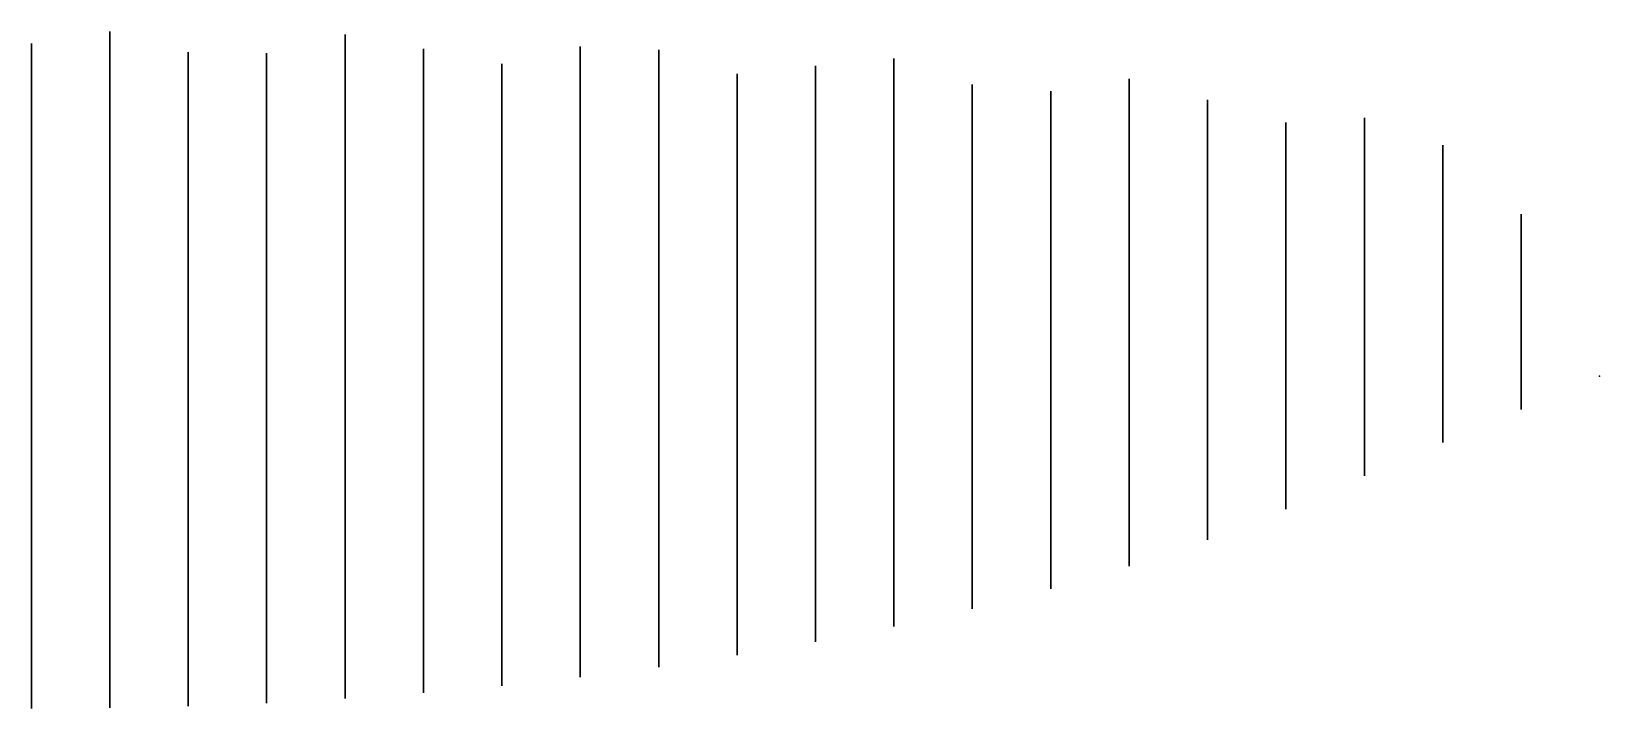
# Model space of a CAD drawing. Header units: inches. Extents: x 0 to 18.7, y -5.9 to 2.1.
import ezdxf

# ---------------------------------------------------------------- set-up
doc = ezdxf.new("R2010")
doc.units = ezdxf.units.IN
doc.header["$MEASUREMENT"] = 0

msp = doc.modelspace()

# ---------------------------------------------------------------- linework, layer by layer
at = {"extrusion": (1, 0, 0)}
for points, knots in [([(0.934, -5.936, -0.012), (0.934, -5.624, -0.067), (0.934, -4.535, -0.256), (0.934, -2.47, -0.487), (0.934, -1.749, -0.551), (0.934, -0.072, -0.62), (0.934, 0.595, -0.568), (0.934, 1.132, -0.493), (0.934, 1.273, -0.468), (0.934, 1.59, -0.396), (0.934, 1.738, -0.341), (0.934, 1.819, -0.31), (0.934, 1.91, -0.272), (0.934, 2.028, -0.177), (0.934, 2.06, -0.147), (0.934, 2.105, -0.084), (0.934, 2.115, -0.061), (0.934, 2.127, -0.022), (0.934, 2.128, -0.003), (0.934, 2.125, 0.027), (0.934, 2.121, 0.044), (0.934, 2.099, 0.094), (0.934, 2.081, 0.118), (0.934, 2.032, 0.175), (0.934, 1.99, 0.211), (0.934, 1.867, 0.293), (0.934, 1.786, 0.325), (0.934, 1.564, 0.399), (0.934, 1.416, 0.442), (0.934, 0.846, 0.541), (0.934, 0.484, 0.57), (0.934, -0.525, 0.61), (0.934, -1.232, 0.581), (0.934, -2.579, 0.478), (0.934, -3.279, 0.401), (0.934, -4.933, 0.186), (0.934, -5.59, 0.073), (0.934, -5.936, 0.012)], [0, 0, 0, 0, 2.420347, 2.420347, 3.57086, 3.57086, 5.275412, 5.275412, 5.872399, 5.872399, 6.729033, 6.729033, 7.872821, 7.872821, 8.310276, 8.310276, 8.685447, 8.685447, 9.247321, 9.247321, 9.768989, 9.768989, 10.446314, 10.446314, 11.861998, 11.861998, 14.546185, 14.546185, 17.562163, 17.562163, 21.812554, 21.812554, 30.42226, 30.42226, 38.740423, 38.740423, 51.480546, 51.480546, 51.480546, 51.480546]), ([(4.669, -5.755, -0.012), (4.669, -5.498, -0.057), (4.669, -4.184, -0.287), (4.669, -1.963, -0.511), (4.669, -1.224, -0.567), (4.669, 0.644, -0.587), (4.669, 1.193, -0.451), (4.669, 1.492, -0.357), (4.669, 1.592, -0.324), (4.669, 1.75, -0.242), (4.669, 1.803, -0.196), (4.669, 1.861, -0.137), (4.669, 1.88, -0.111), (4.669, 1.902, -0.072), (4.669, 1.913, -0.049), (4.669, 1.919, -0.005), (4.669, 1.919, 0.014), (4.669, 1.91, 0.051), (4.669, 1.903, 0.071), (4.669, 1.871, 0.124), (4.669, 1.848, 0.152), (4.669, 1.781, 0.215), (4.669, 1.727, 0.257), (4.669, 1.556, 0.338), (4.669, 1.414, 0.383), (4.669, 1.18, 0.448), (4.669, 1.007, 0.479), (4.669, 0.532, 0.547), (4.669, 0.19, 0.567), (4.669, -0.768, 0.585), (4.669, -1.452, 0.548), (4.669, -2.705, 0.441), (4.669, -3.339, 0.369), (4.669, -4.763, 0.181), (4.669, -5.366, 0.08), (4.669, -5.755, 0.012)], [0, 0, 0, 0, 1.991075, 1.991075, 2.828675, 2.828675, 4.271761, 4.271761, 4.750414, 4.750414, 5.270753, 5.270753, 5.714058, 5.714058, 6.031299, 6.031299, 6.23475, 6.23475, 6.362139, 6.362139, 6.498943, 6.498943, 6.667403, 6.667403, 6.839027, 6.839027, 7.166418, 7.166418, 7.833339, 7.833339, 9.147888, 9.147888, 10.366377, 10.366377, 12.063655, 12.063655, 12.063655, 12.063655]), ([(12.139, -4.517, -0.009), (12.139, -4.218, -0.061), (12.139, -3.503, -0.183), (12.139, -1.19, -0.454), (12.139, -0.182, -0.49), (12.139, 0.612, -0.397), (12.139, 0.74, -0.377), (12.139, 1.054, -0.305), (12.139, 1.181, -0.248), (12.139, 1.297, -0.187), (12.139, 1.34, -0.143), (12.139, 1.376, -0.1), (12.139, 1.392, -0.079), (12.139, 1.411, -0.035), (12.139, 1.414, -0.017), (12.139, 1.414, 0.013), (12.139, 1.412, 0.028), (12.139, 1.4, 0.063), (12.139, 1.389, 0.081), (12.139, 1.355, 0.129), (12.139, 1.327, 0.155), (12.139, 1.247, 0.218), (12.139, 1.191, 0.244), (12.139, 0.973, 0.328), (12.139, 0.831, 0.356), (12.139, 0.548, 0.411), (12.139, 0.296, 0.436), (12.139, -0.478, 0.464), (12.139, -1.029, 0.436), (12.139, -2.011, 0.358), (12.139, -2.532, 0.3), (12.139, -3.724, 0.145), (12.139, -4.232, 0.059), (12.139, -4.517, 0.009)], [0, 0, 0, 0, 2.309978, 2.309978, 5.65631, 5.65631, 6.291511, 6.291511, 7.295504, 7.295504, 9.172037, 9.172037, 10.196354, 10.196354, 10.993372, 10.993372, 11.793326, 11.793326, 12.882847, 12.882847, 14.84882, 14.84882, 18.857591, 18.857591, 29.952586, 29.952586, 67.322772, 67.322772, 130.551302, 130.551302, 194.659535, 194.659535, 286.866205, 286.866205, 286.866205, 286.866205]), ([(16.808, -2.774, -0.006), (16.808, -2.662, -0.025), (16.808, -1.911, -0.161), (16.808, -0.675, -0.262), (16.808, -0.367, -0.267), (16.808, 0.058, -0.248), (16.808, 0.217, -0.235), (16.808, 0.472, -0.189), (16.808, 0.535, -0.17), (16.808, 0.62, -0.142), (16.808, 0.655, -0.128), (16.808, 0.704, -0.096), (16.808, 0.725, -0.081), (16.808, 0.75, -0.054), (16.808, 0.758, -0.044), (16.808, 0.769, -0.02), (16.808, 0.771, -0.012), (16.808, 0.772, 0), (16.808, 0.772, 0.008), (16.808, 0.768, 0.023), (16.808, 0.765, 0.032), (16.808, 0.751, 0.052), (16.808, 0.741, 0.065), (16.808, 0.714, 0.088), (16.808, 0.688, 0.11), (16.808, 0.594, 0.154), (16.808, 0.524, 0.173), (16.808, 0.471, 0.187), (16.808, 0.397, 0.206), (16.808, 0.125, 0.244), (16.808, -0.03, 0.254), (16.808, -0.49, 0.266), (16.808, -0.791, 0.253), (16.808, -1.908, 0.161), (16.808, -2.664, 0.025), (16.808, -2.774, 0.005)], [0, 0, 0, 0, 0.86598, 0.86598, 1.320438, 1.320438, 1.563921, 1.563921, 1.739482, 1.739482, 1.844817, 1.844817, 1.881425, 1.881425, 1.894995, 1.894995, 1.907305, 1.907305, 1.919192, 1.919192, 1.926096, 1.926096, 1.932394, 1.932394, 1.937137, 1.937137, 1.942544, 1.942544, 1.948519, 1.948519, 1.955717, 1.955717, 1.970099, 1.970099, 2.008601, 2.008601, 2.008601, 2.008601])]:
    msp.add_open_spline(points, degree=3, knots=knots, dxfattribs=at)
at = {"extrusion": (1, -1e-16, -5e-16)}
msp.add_open_spline([(3.735, -5.824, -0.012), (3.735, -5.512, -0.066), (3.735, -4.401, -0.259), (3.735, -1.719, -0.553), (3.735, -0.88, -0.587), (3.735, 0.069, -0.579), (3.735, 0.42, -0.565), (3.735, 0.919, -0.512), (3.735, 1.088, -0.489), (3.735, 1.373, -0.433), (3.735, 1.481, -0.407), (3.735, 1.786, -0.312), (3.735, 1.849, -0.277), (3.735, 1.944, -0.214), (3.735, 1.984, -0.183), (3.735, 2.033, -0.131), (3.735, 2.053, -0.106), (3.735, 2.078, -0.058), (3.735, 2.086, -0.038), (3.735, 2.09, -0.002), (3.735, 2.09, 0.016), (3.735, 2.08, 0.052), (3.735, 2.073, 0.072), (3.735, 2.041, 0.122), (3.735, 2.017, 0.15), (3.735, 1.949, 0.211), (3.735, 1.892, 0.255), (3.735, 1.709, 0.339), (3.735, 1.55, 0.386), (3.735, 1.302, 0.453), (3.735, 1.112, 0.483), (3.735, 0.656, 0.548), (3.735, 0.304, 0.57), (3.735, -0.698, 0.595), (3.735, -1.397, 0.559), (3.735, -2.678, 0.453), (3.735, -3.332, 0.379), (3.735, -4.809, 0.185), (3.735, -5.436, 0.08), (3.735, -5.824, 0.012)], degree=3, knots=[0, 0, 0, 0, 2.409791, 2.409791, 4.570396, 4.570396, 5.725757, 5.725757, 6.306203, 6.306203, 6.721591, 6.721591, 7.371297, 7.371297, 7.838268, 7.838268, 8.073805, 8.073805, 8.234157, 8.234157, 8.34283, 8.34283, 8.406619, 8.406619, 8.471807, 8.471807, 8.546649, 8.546649, 8.62478, 8.62478, 8.830959, 8.830959, 9.357784, 9.357784, 10.421781, 10.421781, 11.42418, 11.42418, 12.836286, 12.836286, 12.836286, 12.836286], dxfattribs=at)
at = {"extrusion": (1, -5e-16, -6.5e-15)}
msp.add_open_spline([(0, -5.944, -0.012), (0, -5.86, -0.027), (0, -5.693, -0.056), (0, -5.442, -0.097), (0, -5.19, -0.138), (0, -4.939, -0.176), (0, -4.687, -0.214), (0, -4.435, -0.249), (0, -4.183, -0.284), (0, -3.93, -0.317), (0, -3.678, -0.35), (0, -3.425, -0.38), (0, -3.172, -0.409), (0, -2.919, -0.437), (0, -2.666, -0.463), (0, -2.412, -0.488), (0, -2.159, -0.51), (0, -1.905, -0.531), (0, -1.651, -0.549), (0, -1.397, -0.565), (0, -1.143, -0.577), (0, -0.931, -0.586), (0, -0.761, -0.59), (0, -0.634, -0.593), (0, -0.506, -0.594), (0, -0.379, -0.595), (0, -0.252, -0.594), (0, -0.125, -0.592), (0, 0.003, -0.589), (0, 0.13, -0.584), (0, 0.257, -0.578), (0, 0.384, -0.57), (0, 0.511, -0.56), (0, 0.638, -0.548), (0, 0.764, -0.533), (0, 0.89, -0.517), (0, 1.016, -0.497), (0, 1.121, -0.478), (0, 1.204, -0.461), (0, 1.266, -0.447), (0, 1.328, -0.432), (0, 1.389, -0.416), (0, 1.45, -0.398), (0, 1.511, -0.378), (0, 1.571, -0.357), (0, 1.631, -0.335), (0, 1.689, -0.311), (0, 1.746, -0.282), (0, 1.791, -0.254), (0, 1.826, -0.23), (0, 1.851, -0.21), (0, 1.875, -0.189), (0, 1.898, -0.167), (0, 1.919, -0.143), (0, 1.939, -0.118), (0, 1.956, -0.091), (0, 1.969, -0.062), (0, 1.979, -0.032), (0, 1.982, 0), (0, 1.979, 0.032), (0, 1.969, 0.062), (0, 1.956, 0.091), (0, 1.939, 0.118), (0, 1.919, 0.143), (0, 1.898, 0.167), (0, 1.875, 0.189), (0, 1.851, 0.21), (0, 1.826, 0.23), (0, 1.791, 0.254), (0, 1.746, 0.282), (0, 1.689, 0.311), (0, 1.631, 0.335), (0, 1.571, 0.357), (0, 1.511, 0.378), (0, 1.45, 0.398), (0, 1.389, 0.416), (0, 1.328, 0.432), (0, 1.266, 0.447), (0, 1.204, 0.461), (0, 1.12, 0.478), (0, 1.016, 0.497), (0, 0.89, 0.517), (0, 0.764, 0.533), (0, 0.638, 0.548), (0, 0.511, 0.56), (0, 0.384, 0.57), (0, 0.257, 0.578), (0, 0.13, 0.584), (0, 0.003, 0.589), (0, -0.125, 0.592), (0, -0.252, 0.594), (0, -0.379, 0.595), (0, -0.507, 0.594), (0, -0.676, 0.592), (0, -0.888, 0.587), (0, -1.143, 0.577), (0, -1.397, 0.565), (0, -1.651, 0.549), (0, -1.905, 0.531), (0, -2.159, 0.51), (0, -2.412, 0.488), (0, -2.666, 0.463), (0, -2.919, 0.437), (0, -3.172, 0.409), (0, -3.425, 0.38), (0, -3.678, 0.35), (0, -3.93, 0.317), (0, -4.183, 0.284), (0, -4.435, 0.249), (0, -4.687, 0.214), (0, -4.939, 0.176), (0, -5.19, 0.138), (0, -5.442, 0.097), (0, -5.693, 0.056), (0, -5.86, 0.027), (0, -5.944, 0.012)], degree=3, knots=[0, 0, 0, 0, 0.015624, 0.031248, 0.046872, 0.062496, 0.078121, 0.093745, 0.109369, 0.124993, 0.140617, 0.156241, 0.171865, 0.187489, 0.203113, 0.218737, 0.234362, 0.249986, 0.26561, 0.281234, 0.296858, 0.312482, 0.320294, 0.328106, 0.335918, 0.34373, 0.351542, 0.359354, 0.367166, 0.374979, 0.382791, 0.390603, 0.398415, 0.406227, 0.414039, 0.421851, 0.429663, 0.437475, 0.441381, 0.445287, 0.449193, 0.453099, 0.457005, 0.460911, 0.464817, 0.468723, 0.472629, 0.476535, 0.480441, 0.482394, 0.484347, 0.4863, 0.488253, 0.490206, 0.492159, 0.494112, 0.496065, 0.498018, 0.499971, 0.501925, 0.503878, 0.505831, 0.507784, 0.509738, 0.511691, 0.513644, 0.515597, 0.517551, 0.519504, 0.52341, 0.527317, 0.531223, 0.53513, 0.539036, 0.542943, 0.546849, 0.550756, 0.554662, 0.558568, 0.562475, 0.570288, 0.578101, 0.585914, 0.593727, 0.60154, 0.609353, 0.617166, 0.624979, 0.632791, 0.640604, 0.648417, 0.65623, 0.664043, 0.671856, 0.687482, 0.703108, 0.718734, 0.73436, 0.749986, 0.765612, 0.781237, 0.796863, 0.812489, 0.828115, 0.843741, 0.859367, 0.874993, 0.890619, 0.906245, 0.921871, 0.937496, 0.953122, 0.968748, 0.984374, 1, 1, 1, 1], dxfattribs=at)
at = {"extrusion": (1, -1e-16, 2e-16)}
msp.add_open_spline([(1.868, -5.914, -0.012), (1.868, -5.611, -0.065), (1.868, -4.575, -0.245), (1.868, -1.431, -0.604), (1.868, -0.111, -0.644), (1.868, 1.18, -0.467), (1.868, 1.399, -0.391), (1.868, 1.593, -0.314), (1.868, 1.671, -0.278), (1.868, 1.777, -0.19), (1.868, 1.808, -0.16), (1.868, 1.854, -0.097), (1.868, 1.865, -0.071), (1.868, 1.88, -0.025), (1.868, 1.881, -0.003), (1.868, 1.878, 0.026), (1.868, 1.875, 0.046), (1.868, 1.852, 0.099), (1.868, 1.835, 0.125), (1.868, 1.779, 0.19), (1.868, 1.735, 0.229), (1.868, 1.645, 0.288), (1.868, 1.59, 0.32), (1.868, 1.35, 0.404), (1.868, 1.2, 0.451), (1.868, 0.633, 0.551), (1.868, 0.282, 0.577), (1.868, -0.683, 0.605), (1.868, -1.397, 0.569), (1.868, -2.683, 0.464), (1.868, -3.355, 0.389), (1.868, -4.916, 0.184), (1.868, -5.581, 0.07), (1.868, -5.914, 0.012)], degree=3, knots=[0, 0, 0, 0, 2.345387, 2.345387, 5.478494, 5.478494, 6.939274, 6.939274, 7.665173, 7.665173, 7.973129, 7.973129, 8.247435, 8.247435, 8.595771, 8.595771, 8.835042, 8.835042, 9.05704, 9.05704, 9.380209, 9.380209, 9.629456, 9.629456, 9.778943, 9.778943, 9.97408, 9.97408, 10.358291, 10.358291, 10.736229, 10.736229, 11.294467, 11.294467, 11.294467, 11.294467], dxfattribs=at)
at = {"extrusion": (1, -1e-16, 9e-16)}
msp.add_open_spline([(2.801, -5.877, -0.012), (2.801, -5.578, -0.064), (2.801, -4.544, -0.244), (2.801, -1.418, -0.601), (2.801, -0.106, -0.64), (2.801, 1.163, -0.465), (2.801, 1.379, -0.393), (2.801, 1.581, -0.313), (2.801, 1.657, -0.278), (2.801, 1.763, -0.192), (2.801, 1.794, -0.161), (2.801, 1.836, -0.104), (2.801, 1.85, -0.079), (2.801, 1.867, -0.026), (2.801, 1.868, -0.004), (2.801, 1.866, 0.025), (2.801, 1.863, 0.045), (2.801, 1.838, 0.103), (2.801, 1.818, 0.13), (2.801, 1.77, 0.187), (2.801, 1.726, 0.225), (2.801, 1.632, 0.287), (2.801, 1.577, 0.318), (2.801, 1.346, 0.4), (2.801, 1.198, 0.447), (2.801, 0.635, 0.547), (2.801, 0.286, 0.573), (2.801, -0.674, 0.602), (2.801, -1.385, 0.565), (2.801, -2.661, 0.462), (2.801, -3.33, 0.387), (2.801, -4.882, 0.183), (2.801, -5.543, 0.07), (2.801, -5.877, 0.012)], degree=3, knots=[0, 0, 0, 0, 2.31149, 2.31149, 5.393273, 5.393273, 6.781159, 6.781159, 7.470116, 7.470116, 7.774606, 7.774606, 7.981713, 7.981713, 8.182086, 8.182086, 8.329161, 8.329161, 8.504124, 8.504124, 8.860779, 8.860779, 9.188858, 9.188858, 9.399, 9.399, 9.674098, 9.674098, 10.217036, 10.217036, 10.753871, 10.753871, 11.545552, 11.545552, 11.545552, 11.545552], dxfattribs=at)
at = {"extrusion": (1, -9e-16, 2.555e-13)}
msp.add_open_spline([(6.536, -5.568, -0.012), (6.536, -5.241, -0.068), (6.536, -4.579, -0.181), (6.536, -1.838, -0.534), (6.536, -0.83, -0.556), (6.536, 0.806, -0.559), (6.536, 1.325, -0.409), (6.536, 1.648, -0.302), (6.536, 1.708, -0.273), (6.536, 1.814, -0.204), (6.536, 1.859, -0.167), (6.536, 1.907, -0.109), (6.536, 1.923, -0.086), (6.536, 1.941, -0.045), (6.536, 1.947, -0.025), (6.536, 1.948, 0.015), (6.536, 1.945, 0.031), (6.536, 1.934, 0.063), (6.536, 1.925, 0.083), (6.536, 1.883, 0.142), (6.536, 1.852, 0.171), (6.536, 1.742, 0.259), (6.536, 1.661, 0.293), (6.536, 1.565, 0.33), (6.536, 1.418, 0.384), (6.536, 1.054, 0.46), (6.536, 0.894, 0.485), (6.536, 0.417, 0.538), (6.536, 0.087, 0.553), (6.536, -0.808, 0.562), (6.536, -1.441, 0.53), (6.536, -2.721, 0.415), (6.536, -3.311, 0.347), (6.536, -4.655, 0.167), (6.536, -5.221, 0.072), (6.536, -5.568, 0.012)], degree=3, knots=[0, 0, 0, 0, 2.528586, 2.528586, 7.53264, 7.53264, 21.334893, 21.334893, 30.881524, 30.881524, 37.785832, 37.785832, 40.836471, 40.836471, 42.572153, 42.572153, 43.884415, 43.884415, 45.127919, 45.127919, 46.75296, 46.75296, 50.719676, 50.719676, 54.156932, 54.156932, 56.64247, 56.64247, 61.425875, 61.425875, 70.058856, 70.058856, 76.82615, 76.82615, 86.397407, 86.397407, 86.397407, 86.397407], dxfattribs=at)
at = {"extrusion": (1, 1e-16, -5.223e-13)}
msp.add_open_spline([(7.47, -5.448, -0.011), (7.47, -5.131, -0.067), (7.47, -4.483, -0.177), (7.47, -2.661, -0.412), (7.47, -1.47, -0.538), (7.47, 0.738, -0.552), (7.47, 1.263, -0.406), (7.47, 1.495, -0.336), (7.47, 1.596, -0.302), (7.47, 1.751, -0.224), (7.47, 1.812, -0.172), (7.47, 1.864, -0.112), (7.47, 1.881, -0.09), (7.47, 1.903, -0.04), (7.47, 1.906, -0.021), (7.47, 1.908, 0.007), (7.47, 1.907, 0.024), (7.47, 1.896, 0.057), (7.47, 1.888, 0.077), (7.47, 1.851, 0.129), (7.47, 1.824, 0.158), (7.47, 1.715, 0.248), (7.47, 1.634, 0.283), (7.47, 1.536, 0.322), (7.47, 1.449, 0.351), (7.47, 1.316, 0.388), (7.47, 1.164, 0.43), (7.47, 0.604, 0.512), (7.47, 0.275, 0.533), (7.47, -0.649, 0.557), (7.47, -1.298, 0.524), (7.47, -2.501, 0.424), (7.47, -3.114, 0.355), (7.47, -4.534, 0.169), (7.47, -5.137, 0.065), (7.47, -5.448, 0.011)], degree=3, knots=[0, 0, 0, 0, 2.450656, 2.450656, 4.952248, 4.952248, 7.888266, 7.888266, 9.294084, 9.294084, 11.00015, 11.00015, 11.679425, 11.679425, 12.265237, 12.265237, 12.783259, 12.783259, 13.1368, 13.1368, 13.529332, 13.529332, 14.42927, 14.42927, 15.81361, 15.81361, 16.786541, 16.786541, 17.946566, 17.946566, 20.270843, 20.270843, 22.45111, 22.45111, 25.659768, 25.659768, 25.659768, 25.659768], dxfattribs=at)
at = {"extrusion": (1, 0, 1.044e-13)}
msp.add_open_spline([(5.603, -5.67, -0.012), (5.603, -5.358, -0.066), (5.603, -4.333, -0.244), (5.603, -1.876, -0.519), (5.603, -0.658, -0.608), (5.603, 0.681, -0.519), (5.603, 0.989, -0.461), (5.603, 1.304, -0.371), (5.603, 1.39, -0.336), (5.603, 1.48, -0.298), (5.603, 1.556, -0.262), (5.603, 1.657, -0.173), (5.603, 1.683, -0.144), (5.603, 1.724, -0.081), (5.603, 1.733, -0.056), (5.603, 1.743, -0.016), (5.603, 1.743, 0.005), (5.603, 1.737, 0.044), (5.603, 1.73, 0.064), (5.603, 1.705, 0.115), (5.603, 1.684, 0.142), (5.603, 1.632, 0.197), (5.603, 1.586, 0.239), (5.603, 1.451, 0.314), (5.603, 1.363, 0.347), (5.603, 1.235, 0.391), (5.603, 1.086, 0.44), (5.603, 0.527, 0.534), (5.603, 0.193, 0.557), (5.603, -0.722, 0.579), (5.603, -1.406, 0.541), (5.603, -2.625, 0.439), (5.603, -3.257, 0.368), (5.603, -4.726, 0.174), (5.603, -5.35, 0.068), (5.603, -5.67, 0.012)], degree=3, knots=[0, 0, 0, 0, 2.415046, 2.415046, 4.434471, 4.434471, 5.394285, 5.394285, 5.933887, 5.933887, 6.766997, 6.766997, 7.097175, 7.097175, 7.420699, 7.420699, 7.857191, 7.857191, 8.300973, 8.300973, 8.920169, 8.920169, 9.702942, 9.702942, 10.394136, 10.394136, 10.997804, 10.997804, 11.722235, 11.722235, 13.126644, 13.126644, 14.493726, 14.493726, 16.503974, 16.503974, 16.503974, 16.503974], dxfattribs=at)
at = {"extrusion": (1, 0, 6.4e-15)}
msp.add_open_spline([(9.338, -5.148, -0.011), (9.338, -4.859, -0.061), (9.338, -4.188, -0.176), (9.338, -2.267, -0.418), (9.338, -0.846, -0.563), (9.338, 0.687, -0.473), (9.338, 0.957, -0.421), (9.338, 1.273, -0.345), (9.338, 1.41, -0.294), (9.338, 1.564, -0.221), (9.338, 1.618, -0.172), (9.338, 1.667, -0.119), (9.338, 1.684, -0.096), (9.338, 1.706, -0.054), (9.338, 1.713, -0.034), (9.338, 1.717, 0), (9.338, 1.716, 0.017), (9.338, 1.707, 0.051), (9.338, 1.7, 0.07), (9.338, 1.668, 0.119), (9.338, 1.644, 0.146), (9.338, 1.547, 0.231), (9.338, 1.474, 0.264), (9.338, 1.383, 0.303), (9.338, 1.303, 0.331), (9.338, 1.16, 0.373), (9.338, 1.023, 0.41), (9.338, 0.518, 0.486), (9.338, 0.211, 0.505), (9.338, -0.737, 0.527), (9.338, -1.421, 0.479), (9.338, -3.439, 0.31), (9.338, -4.932, 0.048), (9.338, -5.148, 0.011)], degree=3, knots=[0, 0, 0, 0, 2.230122, 2.230122, 4.659614, 4.659614, 5.632182, 5.632182, 6.53248, 6.53248, 7.930101, 7.930101, 8.767321, 8.767321, 9.389549, 9.389549, 9.815003, 9.815003, 10.080529, 10.080529, 10.360474, 10.360474, 10.97417, 10.97417, 12.038461, 12.038461, 13.143466, 13.143466, 14.567754, 14.567754, 17.846607, 17.846607, 30.437654, 30.437654, 30.437654, 30.437654], dxfattribs=at)
at = {"extrusion": (1, 3e-16, -1.1e-15)}
msp.add_open_spline([(10.271, -4.964, -0.01), (10.271, -4.635, -0.068), (10.271, -3.987, -0.177), (10.271, -1.665, -0.468), (10.271, -0.538, -0.534), (10.271, 0.802, -0.448), (10.271, 1.069, -0.396), (10.271, 1.292, -0.343), (10.271, 1.36, -0.323), (10.271, 1.513, -0.273), (10.271, 1.574, -0.248), (10.271, 1.677, -0.183), (10.271, 1.72, -0.15), (10.271, 1.765, -0.097), (10.271, 1.78, -0.078), (10.271, 1.797, -0.039), (10.271, 1.802, -0.022), (10.271, 1.803, 0.007), (10.271, 1.802, 0.021), (10.271, 1.792, 0.05), (10.271, 1.785, 0.068), (10.271, 1.753, 0.113), (10.271, 1.73, 0.138), (10.271, 1.662, 0.195), (10.271, 1.611, 0.231), (10.271, 1.457, 0.293), (10.271, 1.367, 0.32), (10.271, 1.261, 0.35), (10.271, 1.124, 0.387), (10.271, 0.613, 0.463), (10.271, 0.31, 0.483), (10.271, -0.543, 0.508), (10.271, -1.136, 0.48), (10.271, -2.243, 0.391), (10.271, -2.81, 0.327), (10.271, -4.099, 0.158), (10.271, -4.647, 0.066), (10.271, -4.964, 0.01)], degree=3, knots=[0, 0, 0, 0, 2.543413, 2.543413, 6.685851, 6.685851, 8.730295, 8.730295, 9.727294, 9.727294, 10.991585, 10.991585, 11.846257, 11.846257, 12.204099, 12.204099, 12.453579, 12.453579, 12.624381, 12.624381, 12.738728, 12.738728, 12.860591, 12.860591, 13.019283, 13.019283, 13.143732, 13.143732, 13.289424, 13.289424, 13.466524, 13.466524, 13.825395, 13.825395, 14.163189, 14.163189, 14.646926, 14.646926, 14.646926, 14.646926], dxfattribs=at)
at = {"extrusion": (-1, 6e-16, 1.4916e-12)}
msp.add_open_spline([(8.404, -5.308, -0.011), (8.404, -4.997, -0.065), (8.404, -3.95, -0.246), (8.404, -2.073, -0.448), (8.404, -1.453, -0.501), (8.404, -0.04, -0.551), (8.404, 0.509, -0.509), (8.404, 1.138, -0.378), (8.404, 1.275, -0.323), (8.404, 1.378, -0.279), (8.404, 1.453, -0.243), (8.404, 1.551, -0.152), (8.404, 1.574, -0.125), (8.404, 1.608, -0.07), (8.404, 1.615, -0.047), (8.404, 1.622, -0.011), (8.404, 1.623, 0.008), (8.404, 1.615, 0.048), (8.404, 1.607, 0.068), (8.404, 1.581, 0.115), (8.404, 1.56, 0.142), (8.404, 1.505, 0.197), (8.404, 1.46, 0.235), (8.404, 1.314, 0.31), (8.404, 1.221, 0.341), (8.404, 1.126, 0.373), (8.404, 0.984, 0.417), (8.404, 0.463, 0.502), (8.404, 0.152, 0.523), (8.404, -0.582, 0.538), (8.404, -1.174, 0.519), (8.404, -3.507, 0.322), (8.404, -4.974, 0.069), (8.404, -5.308, 0.011)], degree=3, knots=[0, 0, 0, 0, 2.409396, 2.409396, 3.472176, 3.472176, 4.982005, 4.982005, 5.852513, 5.852513, 6.498071, 6.498071, 6.778358, 6.778358, 7.094761, 7.094761, 7.499738, 7.499738, 7.910553, 7.910553, 8.559639, 8.559639, 9.439289, 9.439289, 10.373466, 10.373466, 11.760539, 11.760539, 13.441983, 13.441983, 15.998469, 15.998469, 21.432399, 21.432399, 21.432399, 21.432399], dxfattribs=at)
at = {"extrusion": (1, 2e-16, 3.85e-14)}
msp.add_open_spline([(11.205, -4.755, -0.01), (11.205, -4.432, -0.066), (11.205, -3.523, -0.222), (11.205, -0.534, -0.544), (11.205, 0.346, -0.48), (11.205, 1.022, -0.346), (11.205, 1.132, -0.305), (11.205, 1.264, -0.253), (11.205, 1.325, -0.225), (11.205, 1.41, -0.155), (11.205, 1.436, -0.13), (11.205, 1.473, -0.078), (11.205, 1.482, -0.057), (11.205, 1.494, -0.019), (11.205, 1.494, -0.002), (11.205, 1.492, 0.024), (11.205, 1.489, 0.04), (11.205, 1.468, 0.086), (11.205, 1.452, 0.108), (11.205, 1.412, 0.155), (11.205, 1.375, 0.186), (11.205, 1.299, 0.235), (11.205, 1.251, 0.261), (11.205, 1.078, 0.323), (11.205, 0.959, 0.361), (11.205, 0.505, 0.443), (11.205, 0.222, 0.464), (11.205, -0.341, 0.48), (11.205, -0.839, 0.48), (11.205, -3.088, 0.298), (11.205, -4.45, 0.063), (11.205, -4.755, 0.01)], degree=3, knots=[0, 0, 0, 0, 2.499177, 2.499177, 6.5441, 6.5441, 8.230064, 8.230064, 9.418086, 9.418086, 9.94841, 9.94841, 10.414189, 10.414189, 11.012097, 11.012097, 11.519944, 11.519944, 12.167893, 12.167893, 13.476244, 13.476244, 14.544785, 14.544785, 15.325041, 15.325041, 16.344638, 16.344638, 17.537906, 17.537906, 19.679972, 19.679972, 19.679972, 19.679972], dxfattribs=at)
at = {"extrusion": (-1, 2e-16, 1.0875e-12)}
msp.add_open_spline([(13.073, -4.245, -0.009), (13.073, -3.982, -0.054), (13.073, -3.474, -0.141), (13.073, -2.154, -0.31), (13.073, -1.447, -0.384), (13.073, -0.112, -0.443), (13.073, 0.376, -0.411), (13.073, 0.848, -0.353), (13.073, 0.966, -0.329), (13.073, 1.141, -0.289), (13.073, 1.303, -0.244), (13.073, 1.434, -0.172), (13.073, 1.472, -0.144), (13.073, 1.518, -0.099), (13.073, 1.534, -0.081), (13.073, 1.551, -0.05), (13.073, 1.559, -0.034), (13.073, 1.563, -0.006), (13.073, 1.564, 0.008), (13.073, 1.557, 0.037), (13.073, 1.551, 0.051), (13.073, 1.535, 0.078), (13.073, 1.521, 0.096), (13.073, 1.468, 0.147), (13.073, 1.427, 0.177), (13.073, 1.319, 0.233), (13.073, 1.233, 0.26), (13.073, 1.114, 0.295), (13.073, 0.999, 0.326), (13.073, 0.564, 0.393), (13.073, 0.303, 0.411), (13.073, -0.427, 0.435), (13.073, -0.931, 0.413), (13.073, -1.89, 0.336), (13.073, -2.38, 0.282), (13.073, -3.494, 0.137), (13.073, -3.968, 0.057), (13.073, -4.245, 0.009)], degree=3, knots=[0, 0, 0, 0, 2.03115, 2.03115, 3.812205, 3.812205, 5.779142, 5.779142, 6.926389, 6.926389, 8.461338, 8.461338, 9.153297, 9.153297, 9.536579, 9.536579, 9.751721, 9.751721, 9.876782, 9.876782, 9.985678, 9.985678, 10.114932, 10.114932, 10.284269, 10.284269, 10.496722, 10.496722, 10.671006, 10.671006, 10.885733, 10.885733, 11.322033, 11.322033, 11.731793, 11.731793, 12.317433, 12.317433, 12.317433, 12.317433], dxfattribs=at)
at = {"extrusion": (1, 0, 8.8e-15)}
msp.add_open_spline([(14.006, -3.932, -0.008), (14.006, -3.77, -0.036), (14.006, -2.533, -0.255), (14.006, -0.945, -0.375), (14.006, -0.415, -0.407), (14.006, 0.336, -0.375), (14.006, 0.559, -0.352), (14.006, 0.929, -0.279), (14.006, 1.037, -0.238), (14.006, 1.115, -0.207), (14.006, 1.171, -0.182), (14.006, 1.245, -0.121), (14.006, 1.265, -0.101), (14.006, 1.295, -0.059), (14.006, 1.302, -0.043), (14.006, 1.311, -0.015), (14.006, 1.311, -0.002), (14.006, 1.309, 0.018), (14.006, 1.307, 0.031), (14.006, 1.291, 0.067), (14.006, 1.278, 0.084), (14.006, 1.244, 0.124), (14.006, 1.214, 0.149), (14.006, 1.147, 0.192), (14.006, 1.102, 0.215), (14.006, 0.939, 0.271), (14.006, 0.84, 0.299), (14.006, 0.471, 0.364), (14.006, 0.234, 0.381), (14.006, -0.254, 0.398), (14.006, -0.667, 0.399), (14.006, -2.577, 0.247), (14.006, -3.768, 0.037), (14.006, -3.932, 0.008)], degree=3, knots=[0, 0, 0, 0, 1.246013, 1.246013, 1.55807, 1.55807, 1.715821, 1.715821, 1.857198, 1.857198, 1.986064, 1.986064, 2.03757, 2.03757, 2.083125, 2.083125, 2.14757, 2.14757, 2.198985, 2.198985, 2.262645, 2.262645, 2.400319, 2.400319, 2.567222, 2.567222, 2.712111, 2.712111, 2.918818, 2.918818, 3.176731, 3.176731, 3.661844, 3.661844, 3.661844, 3.661844], dxfattribs=at)
at = {"extrusion": (1, -7e-16, 2.199e-13)}
msp.add_open_spline([(14.94, -3.566, -0.007), (14.94, -3.322, -0.05), (14.94, -2.551, -0.182), (14.94, -1.252, -0.313), (14.94, -0.852, -0.344), (14.94, -0.174, -0.361), (14.94, 0.172, -0.357), (14.94, 0.633, -0.28), (14.94, 0.729, -0.248), (14.94, 0.883, -0.193), (14.94, 0.924, -0.163), (14.94, 0.964, -0.134), (14.94, 0.991, -0.109), (14.94, 1.02, -0.068), (14.94, 1.03, -0.051), (14.94, 1.041, -0.016), (14.94, 1.041, -0.002), (14.94, 1.039, 0.024), (14.94, 1.034, 0.038), (14.94, 1.022, 0.067), (14.94, 1.01, 0.084), (14.94, 0.977, 0.122), (14.94, 0.949, 0.147), (14.94, 0.87, 0.196), (14.94, 0.821, 0.215), (14.94, 0.734, 0.246), (14.94, 0.641, 0.278), (14.94, 0.295, 0.337), (14.94, 0.086, 0.351), (14.94, -0.325, 0.36), (14.94, -0.697, 0.356), (14.94, -2.342, 0.217), (14.94, -3.316, 0.051), (14.94, -3.566, 0.007)], degree=3, knots=[0, 0, 0, 0, 1.887767, 1.887767, 2.64233, 2.64233, 3.243295, 3.243295, 3.574916, 3.574916, 4.534477, 4.534477, 7.141562, 7.141562, 8.679296, 8.679296, 10.178686, 10.178686, 12.275536, 12.275536, 15.899028, 15.899028, 21.345084, 21.345084, 28.083375, 28.083375, 33.377556, 33.377556, 39.7796, 39.7796, 47.074406, 47.074406, 59.964796, 59.964796, 59.964796, 59.964796], dxfattribs=at)
at = {"extrusion": (1, -1e-15, -4.57e-13)}
msp.add_open_spline([(15.874, -3.17, -0.007), (15.874, -2.994, -0.037), (15.874, -2.626, -0.1), (15.874, -1.226, -0.278), (15.874, -0.57, -0.322), (15.874, 0.18, -0.304), (15.874, 0.432, -0.287), (15.874, 0.796, -0.216), (15.874, 0.889, -0.181), (15.874, 0.94, -0.161), (15.874, 0.982, -0.142), (15.874, 1.045, -0.093), (15.874, 1.061, -0.077), (15.874, 1.084, -0.045), (15.874, 1.089, -0.033), (15.874, 1.096, -0.013), (15.874, 1.097, -0.003), (15.874, 1.095, 0.015), (15.874, 1.093, 0.024), (15.874, 1.083, 0.047), (15.874, 1.074, 0.059), (15.874, 1.049, 0.09), (15.874, 1.027, 0.108), (15.874, 0.961, 0.154), (15.874, 0.916, 0.171), (15.874, 0.797, 0.211), (15.874, 0.719, 0.232), (15.874, 0.45, 0.28), (15.874, 0.269, 0.298), (15.874, -0.357, 0.323), (15.874, -0.786, 0.296), (15.874, -1.379, 0.252), (15.874, -1.753, 0.211), (15.874, -2.602, 0.102), (15.874, -2.969, 0.041), (15.874, -3.17, 0.007)], degree=3, knots=[0, 0, 0, 0, 1.359792, 1.359792, 3.490004, 3.490004, 4.398685, 4.398685, 4.985741, 4.985741, 5.541892, 5.541892, 5.818521, 5.818521, 6.077262, 6.077262, 6.465401, 6.465401, 6.926911, 6.926911, 7.656765, 7.656765, 9.05676, 9.05676, 11.981298, 11.981298, 16.567279, 16.567279, 22.889313, 22.889313, 35.876748, 35.876748, 54.808944, 54.808944, 82.323623, 82.323623, 82.323623, 82.323623], dxfattribs=at)
at = {"extrusion": (-1, -1.964e-12, 3.42459e-10)}
msp.add_open_spline([(17.741, -2.378, -0.004), (17.741, -2.144, -0.045), (17.741, -1.948, -0.073), (17.741, -1.584, -0.121), (17.741, -1.381, -0.144), (17.741, -0.856, -0.188), (17.741, -0.667, -0.187), (17.741, -0.489, -0.183), (17.741, -0.382, -0.175), (17.741, -0.225, -0.141), (17.741, -0.18, -0.124), (17.741, -0.126, -0.099), (17.741, -0.104, -0.086), (17.741, -0.07, -0.052), (17.741, -0.063, -0.04), (17.741, -0.056, -0.026), (17.741, -0.052, -0.017), (17.741, -0.051, -0.001), (17.741, -0.05, 0.007), (17.741, -0.057, 0.029), (17.741, -0.062, 0.038), (17.741, -0.076, 0.059), (17.741, -0.089, 0.071), (17.741, -0.111, 0.089), (17.741, -0.128, 0.1), (17.741, -0.185, 0.126), (17.741, -0.23, 0.143), (17.741, -0.415, 0.18), (17.741, -0.536, 0.184), (17.741, -0.684, 0.186), (17.741, -0.872, 0.187), (17.741, -1.758, 0.112), (17.741, -2.25, 0.026), (17.741, -2.378, 0.004)], degree=3, knots=[0, 0, 0, 0, 1.811893, 1.811893, 3.974502, 3.974502, 7.60893, 7.60893, 11.955929, 11.955929, 14.863482, 14.863482, 16.486445, 16.486445, 17.565232, 17.565232, 18.530004, 18.530004, 19.031509, 19.031509, 19.564567, 19.564567, 21.001538, 21.001538, 23.005893, 23.005893, 24.907983, 24.907983, 27.967806, 27.967806, 32.048937, 32.048937, 39.04365, 39.04365, 39.04365, 39.04365], dxfattribs=at)
msp.add_point((18.675, -1.981))

doc.saveas('drawing.dxf')
